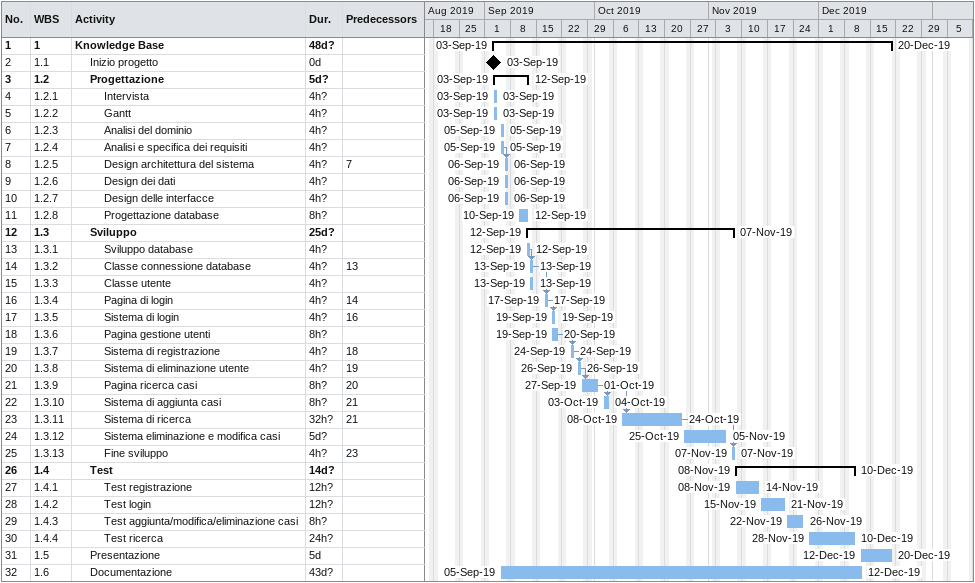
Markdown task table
| ID | WBS | Task | Duration | Start | Finish | Predecessors |
|---|---|---|---|---|---|---|
| 1 | 1 | **Knowledge Base** | 48d? | 2019-09-03 | 2019-12-20 |  |
| 2 | 1.1 | Inizio progetto | 0d | 2019-09-03 | 2019-09-03 |  |
| 3 | 1.2 | **Progettazione** | 5d? | 2019-09-03 | 2019-09-12 |  |
| 4 | 1.2.1 | Intervista | 4h? | 2019-09-03 | 2019-09-03 |  |
| 5 | 1.2.2 | Gantt | 4h? | 2019-09-03 | 2019-09-03 |  |
| 6 | 1.2.3 | Analisi del dominio | 4h? | 2019-09-05 | 2019-09-05 |  |
| 7 | 1.2.4 | Analisi e specifica dei requisiti | 4h? | 2019-09-05 | 2019-09-05 |  |
| 8 | 1.2.5 | Design architettura del sistema | 4h? | 2019-09-06 | 2019-09-06 | 7 |
| 9 | 1.2.6 | Design dei dati | 4h? | 2019-09-06 | 2019-09-06 |  |
| 10 | 1.2.7 | Design delle interfacce | 4h? | 2019-09-06 | 2019-09-06 |  |
| 11 | 1.2.8 | Progettazione database | 8h? | 2019-09-10 | 2019-09-12 |  |
| 12 | 1.3 | **Sviluppo** | 25d? | 2019-09-12 | 2019-11-07 |  |
| 13 | 1.3.1 | Sviluppo database | 4h? | 2019-09-12 | 2019-09-12 |  |
| 14 | 1.3.2 | Classe connessione database | 4h? | 2019-09-13 | 2019-09-13 | 13 |
| 15 | 1.3.3 | Classe utente | 4h? | 2019-09-13 | 2019-09-13 |  |
| 16 | 1.3.4 | Pagina di login | 4h? | 2019-09-17 | 2019-09-17 | 14 |
| 17 | 1.3.5 | Sistema di login | 4h? | 2019-09-19 | 2019-09-19 | 16 |
| 18 | 1.3.6 | Pagina gestione utenti | 8h? | 2019-09-19 | 2019-09-20 |  |
| 19 | 1.3.7 | Sistema di registrazione | 4h? | 2019-09-24 | 2019-09-24 | 18 |
| 20 | 1.3.8 | Sistema di eliminazione utente | 4h? | 2019-09-26 | 2019-09-26 | 19 |
| 21 | 1.3.9 | Pagina ricerca casi | 8h? | 2019-09-27 | 2019-10-01 | 20 |
| 22 | 1.3.10 | Sistema di aggiunta casi | 8h? | 2019-10-03 | 2019-10-04 | 21 |
| 23 | 1.3.11 | Sistema di ricerca | 32h? | 2019-10-08 | 2019-10-24 | 21 |
| 24 | 1.3.12 | Sistema eliminazione e modifica casi | 5d? | 2019-10-25 | 2019-11-05 |  |
| 25 | 1.3.13 | Fine sviluppo | 4h? | 2019-11-07 | 2019-11-07 | 23 |
| 26 | 1.4 | **Test** | 14d? | 2019-11-08 | 2019-12-10 |  |
| 27 | 1.4.1 | Test registrazione | 12h? | 2019-11-08 | 2019-11-14 |  |
| 28 | 1.4.2 | Test login | 12h? | 2019-11-15 | 2019-11-21 |  |
| 29 | 1.4.3 | Test aggiunta/modifica/eliminazione casi | 8h? | 2019-11-22 | 2019-11-26 |  |
| 30 | 1.4.4 | Test ricerca | 24h? | 2019-11-28 | 2019-12-10 |  |
| 31 | 1.5 | Presentazione | 5d | 2019-12-12 | 2019-12-20 |  |
| 32 | 1.6 | Documentazione | 43d? | 2019-09-05 | 2019-12-12 |  |
